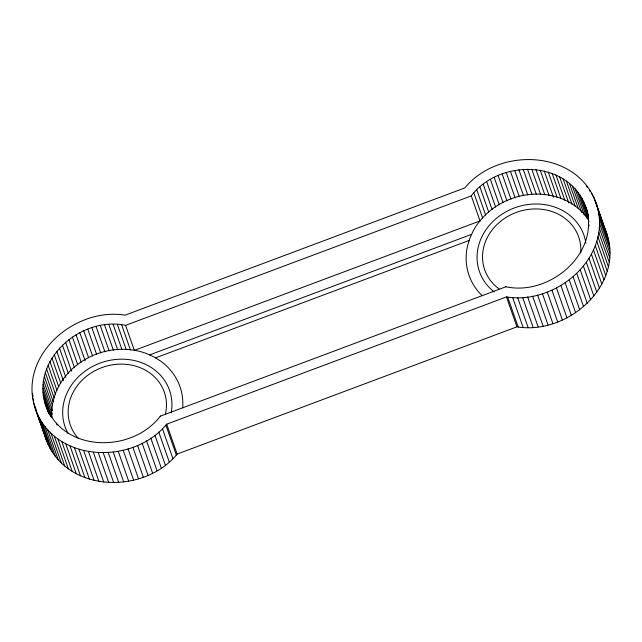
<?xml version="1.0" encoding="UTF-8"?>
<svg xmlns="http://www.w3.org/2000/svg" width="642" height="642" viewBox="0 0 642 642"><rect width="100%" height="100%" fill="white"/><g stroke="black" fill="none" stroke-linecap="round" stroke-linejoin="round"><path stroke-width="0.96" d="M48.896 413.239C24.597 365.491 78.26 315.134 125.808 325.398M471.124 196.075C498.513 159.128 567.183 159.216 585.111 205.183C602.469 251.528 550.499 296.612 505.719 286.709M36.056 410.8C56.384 463.091 133.696 464.744 166.687 424.177L506.458 296.933C557.794 305.375 615.485 254.465 595.479 201.307C575.152 149.016 497.831 147.363 464.848 187.929L125.078 315.174C73.742 306.732 16.05 357.642 36.056 410.8L46.521 440.693C66.848 492.984 144.169 494.637 177.152 454.071L516.922 326.826C569.502 335.702 628.494 281.461 604.555 227.918M160.404 416.032C133.632 451.703 68.405 453.292 47.909 410.439M479.847 220.992L134.531 350.307M149.738 354.882L471.501 234.378M155.605 357.867L469.101 240.469M160.259 416.201L505.944 286.741M602.974 224.716L604.202 227.099L593.738 197.206M595.479 201.307L607.38 235.413M598.023 209.838L608.496 239.731M591.691 193.234L592.67 196.043M598.817 214.235L609.29 244.129M589.348 189.422L590.006 191.292M599.291 218.689L609.756 248.582M586.724 185.771L587.382 187.641M599.435 223.183L609.9 253.076M599.243 227.709L609.715 257.603M598.737 232.227L609.202 262.121M597.903 236.738L608.367 266.631M585.111 205.183L587.727 212.662M586.339 208.802L587.647 212.534M583.618 201.668L588.529 215.68M587.294 212.502L588.281 215.303M581.869 198.274L588.409 216.956M596.739 241.207L607.212 271.101M579.862 194.999L588.369 219.291M588.377 220.086L589.035 221.955M577.607 191.87L586.772 218.031M588.505 223.938L589.155 225.807M595.27 245.629L605.735 275.522M575.128 188.9L584.284 215.062M572.423 186.1L581.58 212.253M593.489 249.971L603.953 279.864M569.502 183.484L578.33 208.706M566.38 181.052L575.216 206.275M591.402 254.224L601.867 284.117M563.082 178.829L571.91 204.052M589.027 258.365L599.492 288.258M559.599 176.815L568.764 202.976M555.972 175.025L564.799 200.248M586.363 262.377L596.827 292.27M552.192 173.468L561.028 198.683M583.434 266.245L593.898 296.139M548.3 172.136L557.128 197.359M580.24 269.953L590.704 299.846M544.288 171.053L553.452 197.206M576.805 273.484L587.269 303.377M540.187 170.21L549.022 195.433M536.014 169.624L544.849 194.847M573.137 276.822L583.602 306.715M531.785 169.287L540.62 194.51M569.253 279.952L579.718 309.845M527.523 169.199L536.351 194.422M565.177 282.857L575.641 312.75M523.238 169.368L532.066 194.59M560.915 285.538L571.38 315.431M518.945 169.793L527.78 195.016M556.486 287.969L566.958 317.854M514.675 170.467L523.511 195.69M510.438 171.39L519.274 196.613M551.919 290.144L562.392 320.037M506.257 172.554L515.093 197.776M547.233 292.054L557.697 321.947M502.148 173.958L510.984 199.18M542.434 293.691L552.906 323.584M498.128 175.603L506.963 200.818M537.555 295.055L548.027 324.948M494.22 177.465L503.047 202.687M532.619 296.131L543.084 326.024M490.424 179.551L499.259 204.774M527.636 296.917L538.1 326.81M486.772 181.838L495.608 207.061M483.274 184.334L492.109 209.557M522.628 297.406L533.101 327.3M479.951 187.015L488.779 212.237M517.629 297.607L528.101 327.5M476.805 189.88L485.641 215.102M512.653 297.511L523.118 327.404M473.86 192.905L482.696 218.12M507.718 297.118L518.182 327.011M480.104 221.129L471.276 195.906L125.583 325.366L134.419 350.588M506.458 296.933L516.922 326.826M166.687 424.177L177.152 454.071M165.861 425.14L176.325 455.026M162.426 428.663L172.891 458.557M121.635 324.804L130.47 350.026M158.759 432.002L169.223 461.895M117.406 324.467L126.241 349.689M154.874 435.132L165.339 465.025M113.144 324.387L121.972 349.601M150.79 438.037L161.262 467.93M108.851 324.555L117.687 349.778M146.528 440.717L157.001 470.61M104.566 324.972L113.401 350.195M142.107 443.149L152.579 473.042M100.296 325.646L109.132 350.869M96.059 326.569L104.895 351.792M137.54 445.323L148.013 475.216M91.878 327.733L100.714 352.956M132.854 447.233L143.318 477.126M87.769 329.145L96.605 354.36M128.055 448.878L138.52 478.772M83.749 330.782L92.584 356.005M123.176 450.235L133.648 480.128M79.833 332.644L88.668 357.867M118.232 451.31L128.705 481.203M76.045 334.731L85.201 360.884M113.257 452.096L123.721 481.99M72.394 337.026L81.229 362.248M68.895 339.514L77.73 364.736M108.249 452.594L118.722 482.479M65.572 342.202L74.4 367.417M103.25 452.787L113.714 482.68M62.426 345.059L71.583 371.212M98.274 452.69L108.739 482.583M59.481 348.084L68.309 373.307M93.339 452.297L103.803 482.19M56.745 351.262L65.901 377.416M88.468 451.607L98.94 481.5M54.233 354.577L63.389 380.73M51.954 358.011L60.781 383.234M83.685 450.628L94.157 480.521M49.916 361.566L58.743 386.789M79.006 449.36L89.479 479.253M48.126 365.21L56.961 390.432M74.456 447.811L84.929 477.704M46.601 368.933L55.429 394.156M45.333 372.721L54.169 397.944M70.058 445.989L80.523 475.882M44.346 376.549L53.174 401.772M43.624 380.417L52.459 405.64M65.821 443.903L76.286 473.796M43.191 384.293L52.347 410.447M56.408 423.206L57.058 425.076M61.76 441.552L72.233 471.445M43.03 388.169L52.187 414.323M43.15 392.021L51.986 417.244M43.552 395.841L50.75 416.393M49.667 413.833L50.646 416.642M44.234 399.605L49.466 414.555M57.908 438.959L68.373 468.853M45.189 403.304L48.792 413.584M54.273 436.127L64.738 466.02M50.862 433.069L61.335 462.962M47.709 429.803L58.173 459.696M44.812 426.336L55.276 456.229M32.244 393.418L33.224 396.218M42.179 422.685L52.652 452.578M32.71 397.871L33.697 400.68M39.844 418.873L50.309 448.766M33.504 402.269L36.121 409.74M38.416 416.281L43.977 432.162M37.798 414.901L48.262 444.794M34.62 406.587L46.521 440.693M44.194 433.029L45.092 436.48M182.689 407.903A66.375 58.334 -19.3 0 0 160.725 361.141L153.944 356.912L146.536 353.557A66.375 58.334 -19.3 0 0 54.056 397.631L53.069 401.459A66.375 58.334 -19.3 0 0 51.874 416.931M482.214 295.737A66.375 58.334 -19.3 0 1 467.448 246.279L469.703 238.663L473.018 231.297A66.375 58.334 -19.3 0 1 571.805 203.739L575.104 205.962A66.375 58.334 -19.3 0 1 588.586 219.909M78.172 438.229A49.779 43.752 -19.3 0 1 106.339 366.165A49.779 43.752 -19.3 0 1 165.475 413.873M68.204 433.711A55.316 48.607 -19.3 0 1 109.517 360.395A55.316 48.607 -19.3 0 1 171.157 412.854M499.107 288.932A49.779 43.752 -19.3 0 1 513.062 213.73A49.779 43.752 -19.3 0 1 580.721 252.884M494.171 291.893A55.316 48.607 -19.3 0 1 506.931 211.29A55.316 48.607 -19.3 0 1 585.865 243.206"/></g></svg>
